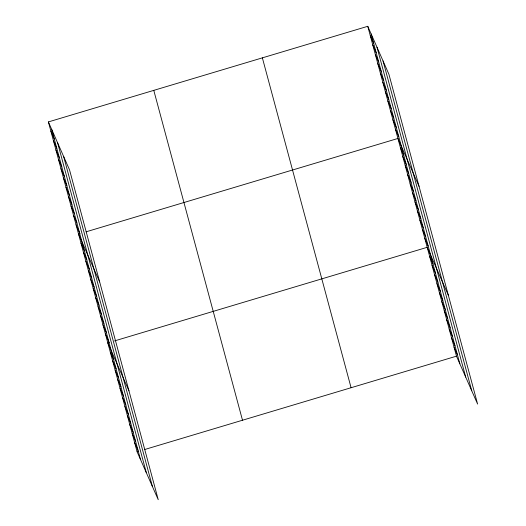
<?xml version="1.0" encoding="UTF-8"?>
<svg xmlns="http://www.w3.org/2000/svg" width="526" height="526" viewBox="0 0 526 526"><rect width="100%" height="100%" fill="white"/><g stroke="black" fill="none" stroke-linecap="round" stroke-linejoin="round"><path stroke-width="0.79" d="M48.392 121.92L69.524 169.832L158.234 499.7L137.102 451.788L48.392 121.92L367.766 26.3L388.898 74.212L477.608 404.08L456.476 356.168L367.766 26.3M80.057 233.623L78.552 234.07L99.684 281.989M86.08 231.821L397.926 138.456L419.058 186.368M109.336 342.479L107.83 342.932L128.962 390.844M114.602 340.901L427.204 247.312L448.336 295.224M137.102 451.788L138.608 451.334M144.63 449.533L456.476 356.168M370.278 35.643L373.651 43.29M372.789 44.993L376.162 52.633M375.308 54.336L378.674 61.983M377.819 63.685L381.192 71.326M380.331 73.029L383.704 80.675M382.849 82.378L386.215 90.018M385.361 91.721L388.734 99.368M387.872 101.071L391.245 108.711M390.384 110.414L393.757 118.061M392.902 119.764L396.269 127.404M395.414 129.107L398.787 136.753M400.365 147.53L403.738 155.17M402.804 156.597L406.177 164.244M405.244 165.67L408.617 173.31M407.689 174.744L411.056 182.384M410.129 183.811L413.495 191.457M412.568 192.884L415.935 200.524M415.007 201.958L418.374 209.598M417.447 211.025L420.813 218.671M419.886 220.098L423.252 227.738M422.325 229.172L425.692 236.812M424.765 238.239L428.131 245.885M429.643 256.386L433.016 264.026M432.083 265.452L435.456 273.099M434.522 274.526L437.895 282.166M436.961 283.599L440.334 291.24M439.401 292.666L442.774 300.313M441.84 301.74L445.213 309.38M444.279 310.813L447.652 318.454M446.719 319.88L450.092 327.527M449.158 328.954L452.531 336.594M451.597 338.027L454.97 345.667M454.037 347.101L457.41 354.741M50.904 131.263L54.27 138.903M53.415 140.613L56.788 148.253M55.927 149.956L59.3 157.596M58.445 159.306L61.812 166.946M60.957 168.649L64.33 176.289M63.468 177.998L66.841 185.639M65.987 187.341L69.353 194.982M68.498 196.691L71.865 204.331M71.01 206.034L74.383 213.674M73.522 215.377L76.895 223.024M76.04 224.727L79.406 232.367M80.991 243.143L84.364 250.784M83.43 252.217L86.803 259.857M85.869 261.29L89.242 268.931M88.309 270.357L91.682 278.004M90.748 279.431L94.121 287.071M93.187 288.504L96.56 296.145M95.627 297.571L99 305.218M98.066 306.645L101.439 314.285M100.505 315.718L103.878 323.358M102.945 324.785L106.318 332.432M105.384 333.859L108.757 341.499M110.269 351.999L113.636 359.646M112.709 361.073L116.075 368.713M115.148 370.146L118.514 377.786M117.587 379.213L120.954 386.86M120.027 388.287L123.393 395.927M122.466 397.36L125.832 405M124.905 406.427L128.278 414.074M127.345 415.501L130.718 423.141M129.784 424.574L133.157 432.214M132.223 433.641L135.596 441.288M134.663 442.714L138.036 450.355M383.033 60.924L471.75 390.792M376.997 47.235L465.714 377.103M371.139 33.94L459.849 363.814M262.369 57.853L351.085 387.721M153.783 90.367L242.499 420.235M63.659 156.544L152.376 486.412M57.623 142.848L146.333 472.716M51.758 129.56L140.475 459.428"/></g></svg>
